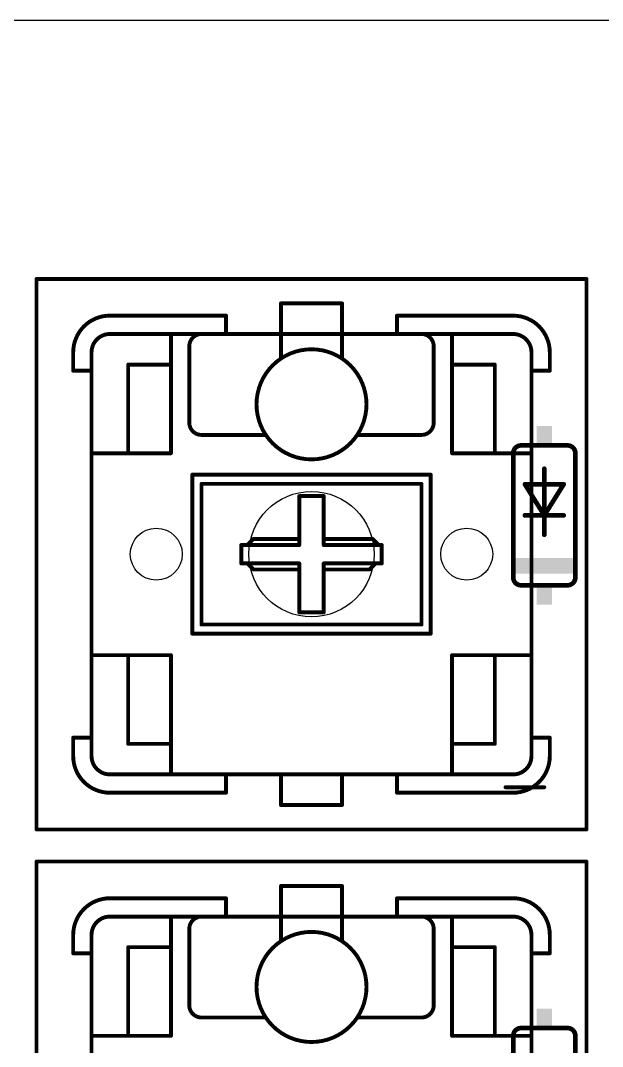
# Model space of a CAD drawing. Extents: x 0 to 155, y -1 to 106.
# Drawn here: x 40 to 59.05, y 72.8 to 106.35 of the extents above; entities that cross this region are included whole.
import ezdxf

# ---------------------------------------------------------------- set-up
doc = ezdxf.new("R2010")
doc.units = 0
doc.layers.add('20', color=7, linetype='CONTINUOUS')
doc.layers.add('21', color=253, linetype='CONTINUOUS')

# ---------------------------------------------------------------- blocks, each defined once
blk = doc.blocks.new('RECT')
blk.add_solid([(-0.5, -0.5), (0.5, -0.5), (-0.5, 0.5), (0.5, 0.5)])

msp = doc.modelspace()

# ---------------------------------------------------------------- linework, layer by layer
at = {"layer": '20'}
msp.add_line((154.92, 106.35), (0, 106.35), dxfattribs=at)
for centre, radius in [((49.53, 88.9), 2.05), ((44.45, 88.9), 0.85), ((54.61, 88.9), 0.85)]:
    msp.add_circle(centre, radius, dxfattribs=at)
at = {"layer": '21'}
for points, const_width in [([(40.5618, 97.9, 1), (40.4982, 97.9)], 0.0635), ([(40.53, 97.9318, 1), (40.53, 97.8683)], 0.0635), ([(58.5618, 97.9, 1), (58.4982, 97.9)], 0.0635), ([(58.53, 97.8683, 1), (58.53, 97.9318)], 0.0635), ([(48.5618, 97.1, 1), (48.4982, 97.1)], 0.0635), ([(48.53, 97.1318, 1), (48.53, 97.0683)], 0.0635), ([(50.5618, 97.1, 1), (50.4982, 97.1)], 0.0635), ([(50.53, 97.0683, 1), (50.53, 97.1318)], 0.0635), ([(42.93, 96.7, 0.4142), (41.73, 95.5)], 0.127), ([(42.93, 96.7318, 1), (42.93, 96.6683)], 0.0635), ([(42.93, 96.6683, 1), (42.93, 96.7318)], 0.0635), ([(46.7618, 96.7, 1), (46.6983, 96.7)], 0.0635), ([(46.73, 96.6683, 1), (46.73, 96.7318)], 0.0635), ([(52.33, 96.7318, 1), (52.33, 96.6683)], 0.0635), ([(52.3618, 96.7, 1), (52.2983, 96.7)], 0.0635), ([(56.13, 96.7318, 1), (56.13, 96.6683)], 0.0635), ([(57.33, 95.5, 0.4142), (56.13, 96.7)], 0.127), ([(56.13, 96.6683, 1), (56.13, 96.7318)], 0.0635), ([(42.93, 96.1, 0.4142), (42.33, 95.5)], 0.127), ([(42.93, 96.1318, 1), (42.93, 96.0683)], 0.0635), ([(42.93, 96.0683, 1), (42.93, 96.1318)], 0.0635), ([(44.9618, 96.1, 1), (44.8982, 96.1)], 0.0635), ([(45.93, 96.1, 0.4142), (45.53, 95.7)], 0.127), ([(45.93, 96.0683, 1), (45.93, 96.1318)], 0.0635), ([(46.73, 96.1318, 1), (46.73, 96.0683)], 0.0635), ([(46.6983, 96.1, 1), (46.7618, 96.1)], 0.0635), ([(46.73, 96.0683, 1), (46.73, 96.1318)], 0.0635), ([(48.5618, 96.1, 1), (48.4982, 96.1)], 0.0635), ([(48.4982, 96.1, 1), (48.5618, 96.1)], 0.0635), ([(48.53, 96.1318, 1), (48.53, 96.0683)], 0.0635), ([(48.53, 96.0683, 1), (48.53, 96.1318)], 0.0635), ([(50.5618, 96.1, 1), (50.4982, 96.1)], 0.0635), ([(50.4982, 96.1, 1), (50.5618, 96.1)], 0.0635), ([(50.53, 96.1318, 1), (50.53, 96.0683)], 0.0635), ([(50.53, 96.0683, 1), (50.53, 96.1318)], 0.0635), ([(52.33, 96.1318, 1), (52.33, 96.0683)], 0.0635), ([(52.2983, 96.1, 1), (52.3618, 96.1)], 0.0635), ([(52.33, 96.0683, 1), (52.33, 96.1318)], 0.0635), ([(53.13, 96.1318, 1), (53.13, 96.0683)], 0.0635), ([(53.53, 95.7, 0.4142), (53.13, 96.1)], 0.127), ([(54.1618, 96.1, 1), (54.0983, 96.1)], 0.0635), ([(56.13, 96.1318, 1), (56.13, 96.0683)], 0.0635), ([(56.73, 95.5, 0.4142), (56.13, 96.1)], 0.127), ([(56.13, 96.0683, 1), (56.13, 96.1318)], 0.0635), ([(45.5618, 95.7, 1), (45.4982, 95.7)], 0.0635), ([(45.4982, 95.7, 1), (45.5618, 95.7)], 0.0635), ([(49.53, 95.6, 1), (49.53, 92)], 0.127), ([(49.53, 95.6318, 1), (49.53, 95.5683)], 0.0635), ([(49.53, 92, 1), (49.53, 95.6)], 0.127), ([(49.53, 95.5683, 1), (49.53, 95.6318)], 0.0635), ([(53.5618, 95.7, 1), (53.4982, 95.7)], 0.0635), ([(53.4982, 95.7, 1), (53.5618, 95.7)], 0.0635), ([(41.7618, 95.5, 1), (41.6983, 95.5)], 0.0635), ([(41.6983, 95.5, 1), (41.7618, 95.5)], 0.0635), ([(42.3618, 95.5, 1), (42.2983, 95.5)], 0.0635), ([(42.2983, 95.5, 1), (42.3618, 95.5)], 0.0635), ([(48.4982, 95.3, 1), (48.5618, 95.3)], 0.0635), ([(50.4982, 95.3, 1), (50.5618, 95.3)], 0.0635), ([(56.7618, 95.5, 1), (56.6983, 95.5)], 0.0635), ([(56.6983, 95.5, 1), (56.7618, 95.5)], 0.0635), ([(57.3618, 95.5, 1), (57.2983, 95.5)], 0.0635), ([(57.2983, 95.5, 1), (57.3618, 95.5)], 0.0635), ([(41.73, 94.9318, 1), (41.73, 94.8683)], 0.0635), ([(42.3618, 94.9, 1), (42.2983, 94.9)], 0.0635), ([(42.33, 94.8683, 1), (42.33, 94.9318)], 0.0635), ([(43.5618, 95.1, 1), (43.4982, 95.1)], 0.0635), ([(43.53, 95.1318, 1), (43.53, 95.0683)], 0.0635), ([(44.9618, 95.1, 1), (44.8982, 95.1)], 0.0635), ([(44.8982, 95.1, 1), (44.9618, 95.1)], 0.0635), ([(44.93, 95.0683, 1), (44.93, 95.1318)], 0.0635), ([(54.13, 95.1318, 1), (54.13, 95.0683)], 0.0635), ([(54.1618, 95.1, 1), (54.0983, 95.1)], 0.0635), ([(54.0983, 95.1, 1), (54.1618, 95.1)], 0.0635), ([(55.5618, 95.1, 1), (55.4982, 95.1)], 0.0635), ([(55.53, 95.0683, 1), (55.53, 95.1318)], 0.0635), ([(56.73, 94.9318, 1), (56.73, 94.8683)], 0.0635), ([(56.7618, 94.9, 1), (56.6983, 94.9)], 0.0635), ([(57.33, 94.8683, 1), (57.33, 94.9318)], 0.0635), ([(41.6983, 94.9, 1), (41.7618, 94.9)], 0.0635), ([(42.2983, 94.9, 1), (42.3618, 94.9)], 0.0635), ([(56.6983, 94.9, 1), (56.7618, 94.9)], 0.0635), ([(57.2983, 94.9, 1), (57.3618, 94.9)], 0.0635), ([(45.5618, 93.2, 1), (45.4982, 93.2)], 0.0635), ([(45.53, 93.2, 0.4142), (45.93, 92.8)], 0.127), ([(53.13, 92.8, 0.4142), (53.53, 93.2)], 0.127), ([(53.5618, 93.2, 1), (53.4982, 93.2)], 0.0635), ([(45.4982, 93.2, 1), (45.5618, 93.2)], 0.0635), ([(53.4982, 93.2, 1), (53.5618, 93.2)], 0.0635), ([(45.93, 92.8318, 1), (45.93, 92.7683)], 0.0635), ([(45.93, 92.7683, 1), (45.93, 92.8318)], 0.0635), ([(48.03, 92.7683, 1), (48.03, 92.8318)], 0.0635), ([(51.03, 92.8318, 1), (51.03, 92.7683)], 0.0635), ([(53.13, 92.8318, 1), (53.13, 92.7683)], 0.0635), ([(53.13, 92.7683, 1), (53.13, 92.8318)], 0.0635), ([(42.33, 92.2318, 1), (42.33, 92.1683)], 0.0635), ([(43.53, 92.2318, 1), (43.53, 92.1683)], 0.0635), ([(43.53, 92.1683, 1), (43.53, 92.2318)], 0.0635), ([(44.93, 92.1683, 1), (44.93, 92.2318)], 0.0635), ([(54.13, 92.2318, 1), (54.13, 92.1683)], 0.0635), ([(55.53, 92.2318, 1), (55.53, 92.1683)], 0.0635), ([(55.53, 92.1683, 1), (55.53, 92.2318)], 0.0635), ([(56.388, 92.456, 0.4142), (56.134, 92.202)], 0.1524), ([(56.1721, 92.202, 1), (56.0959, 92.202)], 0.0762), ([(56.388, 92.4941, 1), (56.388, 92.4179)], 0.0762), ([(56.388, 92.4179, 1), (56.388, 92.4941)], 0.0762), ([(56.73, 92.1683, 1), (56.73, 92.2318)], 0.0635), ([(58.166, 92.202, 0.4142), (57.912, 92.456)], 0.1524), ([(57.912, 92.4941, 1), (57.912, 92.4179)], 0.0762), ([(57.912, 92.4179, 1), (57.912, 92.4941)], 0.0762), ([(58.2041, 92.202, 1), (58.1279, 92.202)], 0.0762), ([(43.4982, 92.2, 1), (43.5618, 92.2)], 0.0635), ([(44.8982, 92.2, 1), (44.9618, 92.2)], 0.0635), ([(49.53, 92.0318, 1), (49.53, 91.9682)], 0.0635), ([(49.53, 91.9682, 1), (49.53, 92.0318)], 0.0635), ([(54.0983, 92.2, 1), (54.1618, 92.2)], 0.0635), ([(55.4982, 92.2, 1), (55.5618, 92.2)], 0.0635), ([(56.0959, 92.202, 1), (56.1721, 92.202)], 0.0762), ([(58.1279, 92.202, 1), (58.2041, 92.202)], 0.0762), ([(57.1881, 91.694, 1), (57.1119, 91.694)], 0.0762), ([(45.63, 91.5318, 1), (45.63, 91.4682)], 0.0635), ([(45.6618, 91.5, 1), (45.5983, 91.5)], 0.0635), ([(45.93, 91.2318, 1), (45.93, 91.1683)], 0.0635), ([(45.9618, 91.2, 1), (45.8982, 91.2)], 0.0635), ([(53.1618, 91.2, 1), (53.0983, 91.2)], 0.0635), ([(53.13, 91.1683, 1), (53.13, 91.2318)], 0.0635), ([(53.4618, 91.5, 1), (53.3982, 91.5)], 0.0635), ([(53.43, 91.4682, 1), (53.43, 91.5318)], 0.0635), ([(56.515, 91.2241, 1), (56.515, 91.1479)], 0.0762), ([(56.5473, 91.2062, 1), (56.4827, 91.1658)], 0.0762), ([(57.8173, 91.1658, 1), (57.7527, 91.2062)], 0.0762), ([(57.785, 91.1479, 1), (57.785, 91.2241)], 0.0762), ([(49.13, 90.8318, 1), (49.13, 90.7683)], 0.0635), ([(49.1618, 90.8, 1), (49.0983, 90.8)], 0.0635), ([(49.9618, 90.8, 1), (49.8982, 90.8)], 0.0635), ([(49.93, 90.7683, 1), (49.93, 90.8318)], 0.0635), ([(56.515, 90.2081, 1), (56.515, 90.1319)], 0.0762), ([(57.1881, 90.17, 1), (57.1119, 90.17)], 0.0762), ([(57.15, 90.2081, 1), (57.15, 90.1319)], 0.0762), ([(57.15, 90.1319, 1), (57.15, 90.2081)], 0.0762), ([(57.785, 90.1319, 1), (57.785, 90.2081)], 0.0762), ([(57.1177, 90.1902, 1), (57.1823, 90.1498)], 0.0762), ([(57.1119, 90.17, 1), (57.1881, 90.17)], 0.0762), ([(57.1177, 90.1498, 1), (57.1823, 90.1902)], 0.0762), ([(57.1119, 89.535, 1), (57.1881, 89.535)], 0.0762), ([(47.23, 89.2318, 1), (47.23, 89.1683)], 0.0635), ([(47.2618, 89.2, 1), (47.1983, 89.2)], 0.0635), ([(47.4075, 89.2225, 1), (47.4525, 89.1775)], 0.0635), ([(47.43, 89.2318, 1), (47.43, 89.1683)], 0.0635), ([(47.43, 89.1683, 1), (47.43, 89.2318)], 0.0635), ([(47.63, 89.4318, 1), (47.63, 89.3683)], 0.0635), ([(47.6525, 89.3775, 1), (47.6075, 89.4225)], 0.0635), ([(49.1618, 89.4, 1), (49.0983, 89.4)], 0.0635), ([(49.0983, 89.4, 1), (49.1618, 89.4)], 0.0635), ([(49.13, 89.3683, 1), (49.13, 89.4318)], 0.0635), ([(49.13, 89.1683, 1), (49.13, 89.2318)], 0.0635), ([(49.9618, 89.4, 1), (49.8982, 89.4)], 0.0635), ([(49.93, 89.4318, 1), (49.93, 89.3683)], 0.0635), ([(49.8982, 89.4, 1), (49.9618, 89.4)], 0.0635), ([(49.93, 89.2318, 1), (49.93, 89.1683)], 0.0635), ([(51.5525, 89.4225, 1), (51.5075, 89.3775)], 0.0635), ([(51.53, 89.3683, 1), (51.53, 89.4318)], 0.0635), ([(51.73, 89.2318, 1), (51.73, 89.1683)], 0.0635), ([(51.7075, 89.1775, 1), (51.7525, 89.2225)], 0.0635), ([(51.73, 89.1683, 1), (51.73, 89.2318)], 0.0635), ([(51.8618, 89.2, 1), (51.7983, 89.2)], 0.0635), ([(51.83, 89.1683, 1), (51.83, 89.2318)], 0.0635), ([(49.0983, 89.2, 1), (49.1618, 89.2)], 0.0635), ([(49.8982, 89.2, 1), (49.9618, 89.2)], 0.0635), ([(47.23, 88.6318, 1), (47.23, 88.5683)], 0.0635), ([(47.1983, 88.6, 1), (47.2618, 88.6)], 0.0635), ([(47.4525, 88.6225, 1), (47.4075, 88.5775)], 0.0635), ([(47.43, 88.6318, 1), (47.43, 88.5683)], 0.0635), ([(47.43, 88.5683, 1), (47.43, 88.6318)], 0.0635), ([(49.1618, 88.6, 1), (49.0983, 88.6)], 0.0635), ([(49.13, 88.5683, 1), (49.13, 88.6318)], 0.0635), ([(49.93, 88.6318, 1), (49.93, 88.5683)], 0.0635), ([(49.9618, 88.6, 1), (49.8982, 88.6)], 0.0635), ([(51.63, 88.6318, 1), (51.63, 88.5683)], 0.0635), ([(51.6525, 88.5775, 1), (51.6075, 88.6225)], 0.0635), ([(51.63, 88.5683, 1), (51.63, 88.6318)], 0.0635), ([(51.7983, 88.6, 1), (51.8618, 88.6)], 0.0635), ([(51.83, 88.5683, 1), (51.83, 88.6318)], 0.0635), ([(47.63, 88.4318, 1), (47.63, 88.3683)], 0.0635), ([(47.6075, 88.3775, 1), (47.6525, 88.4225)], 0.0635), ([(49.1618, 88.4, 1), (49.0983, 88.4)], 0.0635), ([(49.0983, 88.4, 1), (49.1618, 88.4)], 0.0635), ([(49.13, 88.3683, 1), (49.13, 88.4318)], 0.0635), ([(49.9618, 88.4, 1), (49.8982, 88.4)], 0.0635), ([(49.93, 88.4318, 1), (49.93, 88.3683)], 0.0635), ([(49.8982, 88.4, 1), (49.9618, 88.4)], 0.0635), ([(51.4075, 88.4225, 1), (51.4525, 88.3775)], 0.0635), ([(51.43, 88.3683, 1), (51.43, 88.4318)], 0.0635), ([(56.134, 88.138, 0.4142), (56.388, 87.884)], 0.1524), ([(56.1721, 88.138, 1), (56.0959, 88.138)], 0.0762), ([(56.0959, 88.138, 1), (56.1721, 88.138)], 0.0762), ([(56.388, 87.9221, 1), (56.388, 87.8459)], 0.0762), ([(56.388, 87.8459, 1), (56.388, 87.9221)], 0.0762), ([(57.912, 87.884, 0.4142), (58.166, 88.138)], 0.1524), ([(57.912, 87.9221, 1), (57.912, 87.8459)], 0.0762), ([(57.912, 87.8459, 1), (57.912, 87.9221)], 0.0762), ([(58.2041, 88.138, 1), (58.1279, 88.138)], 0.0762), ([(58.1279, 88.138, 1), (58.2041, 88.138)], 0.0762), ([(49.13, 87.0318, 1), (49.13, 86.9682)], 0.0635), ([(49.0983, 87, 1), (49.1618, 87)], 0.0635), ([(49.8982, 87, 1), (49.9618, 87)], 0.0635), ([(49.93, 86.9682, 1), (49.93, 87.0318)], 0.0635), ([(45.93, 86.6318, 1), (45.93, 86.5683)], 0.0635), ([(45.8982, 86.6, 1), (45.9618, 86.6)], 0.0635), ([(53.0983, 86.6, 1), (53.1618, 86.6)], 0.0635), ([(53.13, 86.5683, 1), (53.13, 86.6318)], 0.0635), ([(45.63, 86.3317, 1), (45.63, 86.2682)], 0.0635), ([(45.5983, 86.3, 1), (45.6618, 86.3)], 0.0635), ([(53.3982, 86.3, 1), (53.4618, 86.3)], 0.0635), ([(53.43, 86.2682, 1), (53.43, 86.3317)], 0.0635), ([(42.33, 85.6318, 1), (42.33, 85.5683)], 0.0635), ([(43.5618, 85.6, 1), (43.4982, 85.6)], 0.0635), ([(43.53, 85.6318, 1), (43.53, 85.5683)], 0.0635), ([(43.53, 85.5683, 1), (43.53, 85.6318)], 0.0635), ([(44.9618, 85.6, 1), (44.8982, 85.6)], 0.0635), ([(44.93, 85.5683, 1), (44.93, 85.6318)], 0.0635), ([(54.13, 85.6318, 1), (54.13, 85.5683)], 0.0635), ([(54.1618, 85.6, 1), (54.0983, 85.6)], 0.0635), ([(55.5618, 85.6, 1), (55.4982, 85.6)], 0.0635), ([(55.53, 85.6318, 1), (55.53, 85.5683)], 0.0635), ([(55.53, 85.5683, 1), (55.53, 85.6318)], 0.0635), ([(56.73, 85.5683, 1), (56.73, 85.6318)], 0.0635), ([(41.73, 82.9318, 1), (41.73, 82.8683)], 0.0635), ([(41.7618, 82.9, 1), (41.6983, 82.9)], 0.0635), ([(42.3618, 82.9, 1), (42.2983, 82.9)], 0.0635), ([(42.2983, 82.9, 1), (42.3618, 82.9)], 0.0635), ([(42.33, 82.8683, 1), (42.33, 82.9318)], 0.0635), ([(56.73, 82.9318, 1), (56.73, 82.8683)], 0.0635), ([(56.7618, 82.9, 1), (56.6983, 82.9)], 0.0635), ([(56.6983, 82.9, 1), (56.7618, 82.9)], 0.0635), ([(57.3618, 82.9, 1), (57.2983, 82.9)], 0.0635), ([(57.33, 82.8683, 1), (57.33, 82.9318)], 0.0635), ([(43.4982, 82.7, 1), (43.5618, 82.7)], 0.0635), ([(43.53, 82.7318, 1), (43.53, 82.6683)], 0.0635), ([(44.9618, 82.7, 1), (44.8982, 82.7)], 0.0635), ([(44.8982, 82.7, 1), (44.9618, 82.7)], 0.0635), ([(44.93, 82.6683, 1), (44.93, 82.7318)], 0.0635), ([(54.13, 82.7318, 1), (54.13, 82.6683)], 0.0635), ([(54.1618, 82.7, 1), (54.0983, 82.7)], 0.0635), ([(54.0983, 82.7, 1), (54.1618, 82.7)], 0.0635), ([(55.4982, 82.7, 1), (55.5618, 82.7)], 0.0635), ([(55.53, 82.6683, 1), (55.53, 82.7318)], 0.0635), ([(41.73, 82.3, 0.4142), (42.93, 81.1)], 0.127), ([(41.7618, 82.3, 1), (41.6983, 82.3)], 0.0635), ([(41.6983, 82.3, 1), (41.7618, 82.3)], 0.0635), ([(42.33, 82.3, 0.4142), (42.93, 81.7)], 0.127), ([(42.3618, 82.3, 1), (42.2983, 82.3)], 0.0635), ([(42.2983, 82.3, 1), (42.3618, 82.3)], 0.0635), ([(56.13, 81.1, 0.4142), (57.33, 82.3)], 0.127), ([(56.13, 81.7, 0.4142), (56.73, 82.3)], 0.127), ([(56.7618, 82.3, 1), (56.6983, 82.3)], 0.0635), ([(56.6983, 82.3, 1), (56.7618, 82.3)], 0.0635), ([(57.3618, 82.3, 1), (57.2983, 82.3)], 0.0635), ([(57.2983, 82.3, 1), (57.3618, 82.3)], 0.0635), ([(42.93, 81.7318, 1), (42.93, 81.6683)], 0.0635), ([(42.93, 81.6683, 1), (42.93, 81.7318)], 0.0635), ([(44.8982, 81.7, 1), (44.9618, 81.7)], 0.0635), ([(46.73, 81.7318, 1), (46.73, 81.6683)], 0.0635), ([(46.7618, 81.7, 1), (46.6983, 81.7)], 0.0635), ([(46.73, 81.6683, 1), (46.73, 81.7318)], 0.0635), ([(48.5618, 81.7, 1), (48.4982, 81.7)], 0.0635), ([(48.53, 81.7318, 1), (48.53, 81.6683)], 0.0635), ([(48.53, 81.6683, 1), (48.53, 81.7318)], 0.0635), ([(50.5618, 81.7, 1), (50.4982, 81.7)], 0.0635), ([(52.33, 81.7318, 1), (52.33, 81.6683)], 0.0635), ([(52.3618, 81.7, 1), (52.2983, 81.7)], 0.0635), ([(52.33, 81.6683, 1), (52.33, 81.7318)], 0.0635), ([(54.0983, 81.7, 1), (54.1618, 81.7)], 0.0635), ([(56.13, 81.7318, 1), (56.13, 81.6683)], 0.0635), ([(56.13, 81.6683, 1), (56.13, 81.7318)], 0.0635), ([(55.88, 81.3118, 1), (55.88, 81.2482)], 0.0635), ([(57.15, 81.2482, 1), (57.15, 81.3118)], 0.0635), ([(42.93, 81.1318, 1), (42.93, 81.0683)], 0.0635), ([(42.93, 81.0683, 1), (42.93, 81.1318)], 0.0635), ([(46.6983, 81.1, 1), (46.7618, 81.1)], 0.0635), ([(46.73, 81.0683, 1), (46.73, 81.1318)], 0.0635), ([(52.33, 81.1318, 1), (52.33, 81.0683)], 0.0635), ([(52.2983, 81.1, 1), (52.3618, 81.1)], 0.0635), ([(56.13, 81.1318, 1), (56.13, 81.0683)], 0.0635), ([(56.13, 81.0683, 1), (56.13, 81.1318)], 0.0635), ([(48.4982, 80.7, 1), (48.5618, 80.7)], 0.0635), ([(48.53, 80.7318, 1), (48.53, 80.6683)], 0.0635), ([(50.4982, 80.7, 1), (50.5618, 80.7)], 0.0635), ([(50.53, 80.6683, 1), (50.53, 80.7318)], 0.0635), ([(40.4982, 79.9, 1), (40.5618, 79.9)], 0.0635), ([(40.53, 79.9318, 1), (40.53, 79.8683)], 0.0635), ([(58.4982, 79.9, 1), (58.5618, 79.9)], 0.0635), ([(58.53, 79.8683, 1), (58.53, 79.9318)], 0.0635), ([(40.5618, 78.85, 1), (40.4982, 78.85)], 0.0635), ([(40.53, 78.8818, 1), (40.53, 78.8183)], 0.0635), ([(58.5618, 78.85, 1), (58.4982, 78.85)], 0.0635), ([(58.53, 78.8183, 1), (58.53, 78.8818)], 0.0635), ([(48.5618, 78.05, 1), (48.4982, 78.05)], 0.0635), ([(48.53, 78.0817, 1), (48.53, 78.0182)], 0.0635), ([(50.5618, 78.05, 1), (50.4982, 78.05)], 0.0635), ([(50.53, 78.0182, 1), (50.53, 78.0817)], 0.0635), ([(42.93, 77.65, 0.4142), (41.73, 76.45)], 0.127), ([(42.93, 77.6818, 1), (42.93, 77.6183)], 0.0635), ([(42.93, 77.6183, 1), (42.93, 77.6818)], 0.0635), ([(46.7618, 77.65, 1), (46.6983, 77.65)], 0.0635), ([(46.73, 77.6183, 1), (46.73, 77.6818)], 0.0635), ([(52.33, 77.6818, 1), (52.33, 77.6183)], 0.0635), ([(52.3618, 77.65, 1), (52.2983, 77.65)], 0.0635), ([(57.33, 76.45, 0.4142), (56.13, 77.65)], 0.127), ([(56.13, 77.6818, 1), (56.13, 77.6183)], 0.0635), ([(56.13, 77.6183, 1), (56.13, 77.6818)], 0.0635), ([(42.93, 77.05, 0.4142), (42.33, 76.45)], 0.127), ([(42.93, 77.0817, 1), (42.93, 77.0182)], 0.0635), ([(42.93, 77.0182, 1), (42.93, 77.0817)], 0.0635), ([(44.9618, 77.05, 1), (44.8982, 77.05)], 0.0635), ([(45.93, 77.05, 0.4142), (45.53, 76.65)], 0.127), ([(45.93, 77.0182, 1), (45.93, 77.0817)], 0.0635), ([(46.73, 77.0817, 1), (46.73, 77.0182)], 0.0635), ([(46.6983, 77.05, 1), (46.7618, 77.05)], 0.0635), ([(46.73, 77.0182, 1), (46.73, 77.0817)], 0.0635), ([(48.5618, 77.05, 1), (48.4982, 77.05)], 0.0635), ([(48.4982, 77.05, 1), (48.5618, 77.05)], 0.0635), ([(48.53, 77.0817, 1), (48.53, 77.0182)], 0.0635), ([(48.53, 77.0182, 1), (48.53, 77.0817)], 0.0635), ([(50.5618, 77.05, 1), (50.4982, 77.05)], 0.0635), ([(50.4982, 77.05, 1), (50.5618, 77.05)], 0.0635), ([(50.53, 77.0817, 1), (50.53, 77.0182)], 0.0635), ([(50.53, 77.0182, 1), (50.53, 77.0817)], 0.0635), ([(52.33, 77.0817, 1), (52.33, 77.0182)], 0.0635), ([(52.2983, 77.05, 1), (52.3618, 77.05)], 0.0635), ([(52.33, 77.0182, 1), (52.33, 77.0817)], 0.0635), ([(53.53, 76.65, 0.4142), (53.13, 77.05)], 0.127), ([(53.13, 77.0817, 1), (53.13, 77.0182)], 0.0635), ([(54.1618, 77.05, 1), (54.0983, 77.05)], 0.0635), ([(56.73, 76.45, 0.4142), (56.13, 77.05)], 0.127), ([(56.13, 77.0817, 1), (56.13, 77.0182)], 0.0635), ([(56.13, 77.0182, 1), (56.13, 77.0817)], 0.0635), ([(41.7618, 76.45, 1), (41.6983, 76.45)], 0.0635), ([(42.3618, 76.45, 1), (42.2983, 76.45)], 0.0635), ([(45.5618, 76.65, 1), (45.4982, 76.65)], 0.0635), ([(45.4982, 76.65, 1), (45.5618, 76.65)], 0.0635), ([(49.53, 76.55, 1), (49.53, 72.95)], 0.127), ([(49.53, 72.95, 1), (49.53, 76.55)], 0.127), ([(49.53, 76.5817, 1), (49.53, 76.5182)], 0.0635), ([(49.53, 76.5182, 1), (49.53, 76.5817)], 0.0635), ([(53.5618, 76.65, 1), (53.4982, 76.65)], 0.0635), ([(53.4982, 76.65, 1), (53.5618, 76.65)], 0.0635), ([(56.7618, 76.45, 1), (56.6983, 76.45)], 0.0635), ([(57.3618, 76.45, 1), (57.2983, 76.45)], 0.0635), ([(41.6983, 76.45, 1), (41.7618, 76.45)], 0.0635), ([(42.2983, 76.45, 1), (42.3618, 76.45)], 0.0635), ([(48.4982, 76.25, 1), (48.5618, 76.25)], 0.0635), ([(50.4982, 76.25, 1), (50.5618, 76.25)], 0.0635), ([(56.6983, 76.45, 1), (56.7618, 76.45)], 0.0635), ([(57.2983, 76.45, 1), (57.3618, 76.45)], 0.0635), ([(41.73, 75.8818, 1), (41.73, 75.8183)], 0.0635), ([(41.6983, 75.85, 1), (41.7618, 75.85)], 0.0635), ([(42.3618, 75.85, 1), (42.2983, 75.85)], 0.0635), ([(42.2983, 75.85, 1), (42.3618, 75.85)], 0.0635), ([(42.33, 75.8183, 1), (42.33, 75.8818)], 0.0635), ([(43.5618, 76.05, 1), (43.4982, 76.05)], 0.0635), ([(43.53, 76.0817, 1), (43.53, 76.0182)], 0.0635), ([(44.9618, 76.05, 1), (44.8982, 76.05)], 0.0635), ([(44.8982, 76.05, 1), (44.9618, 76.05)], 0.0635), ([(44.93, 76.0182, 1), (44.93, 76.0817)], 0.0635), ([(54.1618, 76.05, 1), (54.0983, 76.05)], 0.0635), ([(54.13, 76.0817, 1), (54.13, 76.0182)], 0.0635), ([(54.0983, 76.05, 1), (54.1618, 76.05)], 0.0635), ([(55.5618, 76.05, 1), (55.4982, 76.05)], 0.0635), ([(55.53, 76.0182, 1), (55.53, 76.0817)], 0.0635), ([(56.73, 75.8818, 1), (56.73, 75.8183)], 0.0635), ([(56.7618, 75.85, 1), (56.6983, 75.85)], 0.0635), ([(56.6983, 75.85, 1), (56.7618, 75.85)], 0.0635), ([(57.2983, 75.85, 1), (57.3618, 75.85)], 0.0635), ([(57.33, 75.8183, 1), (57.33, 75.8818)], 0.0635), ([(45.5618, 74.15, 1), (45.4982, 74.15)], 0.0635), ([(45.4982, 74.15, 1), (45.5618, 74.15)], 0.0635), ([(45.53, 74.15, 0.4142), (45.93, 73.75)], 0.127), ([(53.13, 73.75, 0.4142), (53.53, 74.15)], 0.127), ([(53.5618, 74.15, 1), (53.4982, 74.15)], 0.0635), ([(53.4982, 74.15, 1), (53.5618, 74.15)], 0.0635), ([(45.93, 73.7818, 1), (45.93, 73.7182)], 0.0635), ([(45.93, 73.7182, 1), (45.93, 73.7818)], 0.0635), ([(48.03, 73.7182, 1), (48.03, 73.7818)], 0.0635), ([(51.03, 73.7818, 1), (51.03, 73.7182)], 0.0635), ([(53.13, 73.7818, 1), (53.13, 73.7182)], 0.0635), ([(53.13, 73.7182, 1), (53.13, 73.7818)], 0.0635), ([(56.388, 73.406, 0.4142), (56.134, 73.152)], 0.1524), ([(56.388, 73.4441, 1), (56.388, 73.3679)], 0.0762), ([(56.388, 73.3679, 1), (56.388, 73.4441)], 0.0762), ([(58.166, 73.152, 0.4142), (57.912, 73.406)], 0.1524), ([(57.912, 73.4441, 1), (57.912, 73.3679)], 0.0762), ([(57.912, 73.3679, 1), (57.912, 73.4441)], 0.0762), ([(42.33, 73.1818, 1), (42.33, 73.1183)], 0.0635), ([(43.4982, 73.15, 1), (43.5618, 73.15)], 0.0635), ([(43.53, 73.1818, 1), (43.53, 73.1183)], 0.0635), ([(43.53, 73.1183, 1), (43.53, 73.1818)], 0.0635), ([(44.8982, 73.15, 1), (44.9618, 73.15)], 0.0635), ([(44.93, 73.1183, 1), (44.93, 73.1818)], 0.0635), ([(54.13, 73.1818, 1), (54.13, 73.1183)], 0.0635), ([(54.0983, 73.15, 1), (54.1618, 73.15)], 0.0635), ([(55.4982, 73.15, 1), (55.5618, 73.15)], 0.0635), ([(55.53, 73.1818, 1), (55.53, 73.1183)], 0.0635), ([(55.53, 73.1183, 1), (55.53, 73.1818)], 0.0635), ([(56.1721, 73.152, 1), (56.0959, 73.152)], 0.0762), ([(56.0959, 73.152, 1), (56.1721, 73.152)], 0.0762), ([(56.73, 73.1183, 1), (56.73, 73.1818)], 0.0635), ([(58.2041, 73.152, 1), (58.1279, 73.152)], 0.0762), ([(58.1279, 73.152, 1), (58.2041, 73.152)], 0.0762), ([(49.53, 72.9818, 1), (49.53, 72.9183)], 0.0635), ([(49.53, 72.9183, 1), (49.53, 72.9818)], 0.0635)]:
    msp.add_lwpolyline(points, format="xyb", dxfattribs=dict(at, const_width=const_width))
for points, const_width in [([(40.53, 97.9), (58.53, 97.9)], 0.127), ([(40.53, 79.9), (40.53, 97.9)], 0.127), ([(58.53, 97.9), (58.53, 79.9)], 0.127), ([(48.53, 97.1), (50.53, 97.1)], 0.127), ([(48.53, 96.1), (48.53, 97.1)], 0.127), ([(50.53, 96.1), (50.53, 97.1)], 0.127), ([(42.93, 96.7), (46.73, 96.7)], 0.127), ([(46.73, 96.1), (46.73, 96.7)], 0.127), ([(52.33, 96.7), (56.13, 96.7)], 0.127), ([(52.33, 96.1), (52.33, 96.7)], 0.127), ([(42.93, 96.1), (46.73, 96.1)], 0.127), ([(44.93, 96.1), (44.93, 95.1)], 0.127), ([(46.73, 96.1), (48.53, 96.1)], 0.127), ([(48.53, 96.1), (50.53, 96.1)], 0.127), ([(48.53, 95.3), (48.53, 96.1)], 0.127), ([(50.53, 96.1), (52.33, 96.1)], 0.127), ([(50.53, 96.1), (50.53, 95.3)], 0.127), ([(52.33, 96.1), (56.13, 96.1)], 0.127), ([(54.13, 96.1), (54.13, 95.1)], 0.127), ([(45.53, 93.2), (45.53, 95.7)], 0.127), ([(53.53, 93.2), (53.53, 95.7)], 0.127), ([(41.73, 94.9), (41.73, 95.5)], 0.127), ([(42.33, 94.9), (42.33, 95.5)], 0.127), ([(56.73, 95.5), (56.73, 94.9)], 0.127), ([(57.33, 95.5), (57.33, 94.9)], 0.127), ([(42.33, 94.9), (41.73, 94.9)], 0.127), ([(42.33, 82.9), (42.33, 94.9)], 0.127), ([(43.53, 95.1), (43.53, 92.2)], 0.127), ([(44.93, 95.1), (43.53, 95.1)], 0.127), ([(44.93, 95.1), (44.93, 92.2)], 0.127), ([(54.13, 95.1), (54.13, 92.2)], 0.127), ([(55.53, 95.1), (54.13, 95.1)], 0.127), ([(55.53, 95.1), (55.53, 92.2)], 0.127), ([(56.73, 94.9), (56.73, 82.9)], 0.127), ([(56.73, 94.9), (57.33, 94.9)], 0.127), ([(45.93, 92.8), (48.03, 92.8)], 0.127), ([(51.03, 92.8), (53.13, 92.8)], 0.127), ([(43.53, 92.2), (42.33, 92.2)], 0.127), ([(44.93, 92.2), (43.53, 92.2)], 0.127), ([(55.53, 92.2), (54.13, 92.2)], 0.127), ([(56.73, 92.2), (55.53, 92.2)], 0.127), ([(56.134, 88.138), (56.134, 92.202)], 0.1524), ([(56.388, 92.456), (57.912, 92.456)], 0.1524), ([(58.166, 88.138), (58.166, 92.202)], 0.1524), ([(57.15, 90.17), (57.15, 91.694)], 0.1524), ([(45.63, 86.3), (45.63, 91.5)], 0.127), ([(45.63, 91.5), (53.43, 91.5)], 0.127), ([(45.93, 86.6), (45.93, 91.2)], 0.127), ([(45.93, 91.2), (53.13, 91.2)], 0.127), ([(53.13, 91.2), (53.13, 86.6)], 0.127), ([(53.43, 91.5), (53.43, 86.3)], 0.127), ([(56.515, 91.186), (57.785, 91.186)], 0.1524), ([(57.15, 90.17), (56.515, 91.186)], 0.1524), ([(57.785, 91.186), (57.15, 90.17)], 0.1524), ([(49.13, 89.4), (49.13, 90.8)], 0.127), ([(49.13, 90.8), (49.93, 90.8)], 0.127), ([(49.93, 90.8), (49.93, 89.4)], 0.127), ([(56.515, 90.17), (57.15, 90.17)], 0.1524), ([(57.15, 89.535), (57.15, 90.17)], 0.1524), ([(57.15, 90.17), (57.785, 90.17)], 0.1524), ([(47.23, 88.6), (47.23, 89.2)], 0.127), ([(47.23, 89.2), (47.43, 89.2)], 0.127), ([(47.63, 89.4), (47.43, 89.2)], 0.127), ([(47.43, 89.2), (49.13, 89.2)], 0.127), ([(49.13, 89.4), (47.63, 89.4)], 0.127), ([(49.13, 89.2), (49.13, 89.4)], 0.127), ([(49.93, 89.4), (49.93, 89.2)], 0.127), ([(51.53, 89.4), (49.93, 89.4)], 0.127), ([(49.93, 89.2), (51.73, 89.2)], 0.127), ([(51.73, 89.2), (51.53, 89.4)], 0.127), ([(51.83, 89.2), (51.73, 89.2)], 0.127), ([(51.83, 89.2), (51.83, 88.6)], 0.127), ([(47.43, 88.6), (47.23, 88.6)], 0.127), ([(49.13, 88.6), (47.43, 88.6)], 0.127), ([(47.43, 88.6), (47.63, 88.4)], 0.127), ([(49.13, 88.4), (49.13, 88.6)], 0.127), ([(51.63, 88.6), (49.93, 88.6)], 0.127), ([(49.93, 88.6), (49.93, 88.4)], 0.127), ([(51.63, 88.6), (51.43, 88.4)], 0.127), ([(51.83, 88.6), (51.63, 88.6)], 0.127), ([(49.13, 88.4), (47.63, 88.4)], 0.127), ([(49.13, 87), (49.13, 88.4)], 0.127), ([(49.93, 88.4), (49.93, 87)], 0.127), ([(51.43, 88.4), (49.93, 88.4)], 0.127), ([(56.388, 87.884), (57.912, 87.884)], 0.1524), ([(49.93, 87), (49.13, 87)], 0.127), ([(53.13, 86.6), (45.93, 86.6)], 0.127), ([(53.43, 86.3), (45.63, 86.3)], 0.127), ([(43.53, 85.6), (42.33, 85.6)], 0.127), ([(44.93, 85.6), (43.53, 85.6)], 0.127), ([(43.53, 85.6), (43.53, 82.7)], 0.127), ([(44.93, 85.6), (44.93, 82.7)], 0.127), ([(55.53, 85.6), (54.13, 85.6)], 0.127), ([(54.13, 85.6), (54.13, 82.7)], 0.127), ([(56.73, 85.6), (55.53, 85.6)], 0.127), ([(55.53, 85.6), (55.53, 82.7)], 0.127), ([(41.73, 82.3), (41.73, 82.9)], 0.127), ([(42.33, 82.9), (41.73, 82.9)], 0.127), ([(42.33, 82.3), (42.33, 82.9)], 0.127), ([(56.73, 82.9), (56.73, 82.3)], 0.127), ([(56.73, 82.9), (57.33, 82.9)], 0.127), ([(57.33, 82.9), (57.33, 82.3)], 0.127), ([(44.93, 82.7), (43.53, 82.7)], 0.127), ([(44.93, 82.7), (44.93, 81.7)], 0.127), ([(54.13, 82.7), (54.13, 81.7)], 0.127), ([(55.53, 82.7), (54.13, 82.7)], 0.127), ([(46.73, 81.7), (42.93, 81.7)], 0.127), ([(48.53, 81.7), (46.73, 81.7)], 0.127), ([(46.73, 81.1), (46.73, 81.7)], 0.127), ([(52.33, 81.7), (48.53, 81.7)], 0.127), ([(48.53, 80.7), (48.53, 81.7)], 0.127), ([(50.53, 80.7), (50.53, 81.7)], 0.127), ([(56.13, 81.7), (52.33, 81.7)], 0.127), ([(52.33, 81.1), (52.33, 81.7)], 0.127), ([(55.88, 81.28), (57.15, 81.28)], 0.127), ([(46.73, 81.1), (42.93, 81.1)], 0.127), ([(56.13, 81.1), (52.33, 81.1)], 0.127), ([(48.53, 80.7), (50.53, 80.7)], 0.127), ([(58.53, 79.9), (40.53, 79.9)], 0.127), ([(40.53, 78.85), (58.53, 78.85)], 0.127), ([(40.53, 60.85), (40.53, 78.85)], 0.127), ([(58.53, 78.85), (58.53, 60.85)], 0.127), ([(48.53, 78.05), (50.53, 78.05)], 0.127), ([(48.53, 77.05), (48.53, 78.05)], 0.127), ([(50.53, 77.05), (50.53, 78.05)], 0.127), ([(42.93, 77.65), (46.73, 77.65)], 0.127), ([(46.73, 77.05), (46.73, 77.65)], 0.127), ([(52.33, 77.65), (56.13, 77.65)], 0.127), ([(52.33, 77.05), (52.33, 77.65)], 0.127), ([(42.93, 77.05), (46.73, 77.05)], 0.127), ([(44.93, 77.05), (44.93, 76.05)], 0.127), ([(46.73, 77.05), (48.53, 77.05)], 0.127), ([(48.53, 77.05), (50.53, 77.05)], 0.127), ([(48.53, 76.25), (48.53, 77.05)], 0.127), ([(50.53, 77.05), (52.33, 77.05)], 0.127), ([(50.53, 77.05), (50.53, 76.25)], 0.127), ([(52.33, 77.05), (56.13, 77.05)], 0.127), ([(54.13, 77.05), (54.13, 76.05)], 0.127), ([(41.73, 75.85), (41.73, 76.45)], 0.127), ([(42.33, 75.85), (42.33, 76.45)], 0.127), ([(45.53, 74.15), (45.53, 76.65)], 0.127), ([(53.53, 74.15), (53.53, 76.65)], 0.127), ([(56.73, 76.45), (56.73, 75.85)], 0.127), ([(57.33, 76.45), (57.33, 75.85)], 0.127), ([(42.33, 75.85), (41.73, 75.85)], 0.127), ([(42.33, 63.85), (42.33, 75.85)], 0.127), ([(43.53, 76.05), (43.53, 73.15)], 0.127), ([(44.93, 76.05), (43.53, 76.05)], 0.127), ([(44.93, 76.05), (44.93, 73.15)], 0.127), ([(54.13, 76.05), (54.13, 73.15)], 0.127), ([(55.53, 76.05), (54.13, 76.05)], 0.127), ([(55.53, 76.05), (55.53, 73.15)], 0.127), ([(56.73, 75.85), (56.73, 63.85)], 0.127), ([(56.73, 75.85), (57.33, 75.85)], 0.127), ([(45.93, 73.75), (48.03, 73.75)], 0.127), ([(51.03, 73.75), (53.13, 73.75)], 0.127), ([(56.388, 73.406), (57.912, 73.406)], 0.1524), ([(43.53, 73.15), (42.33, 73.15)], 0.127), ([(44.93, 73.15), (43.53, 73.15)], 0.127), ([(55.53, 73.15), (54.13, 73.15)], 0.127), ([(56.73, 73.15), (55.53, 73.15)], 0.127), ([(56.134, 69.088), (56.134, 73.152)], 0.1524), ([(58.166, 69.088), (58.166, 73.152)], 0.1524)]:
    msp.add_lwpolyline(points, dxfattribs=dict(at, const_width=const_width))

# ---------------------------------------------------------------- block references
at = {"layer": '21', "rotation": 90}
for p, xscale, yscale in [((57.15, 92.7735), 0.635, 0.508), ((57.15, 88.519), 0.508, 2.032), ((57.15, 87.5665), 0.635, 0.508), ((57.15, 73.7235), 0.635, 0.508)]:
    msp.add_blockref('RECT', p, dxfattribs=dict(at, xscale=xscale, yscale=yscale))

doc.saveas('drawing.dxf')
